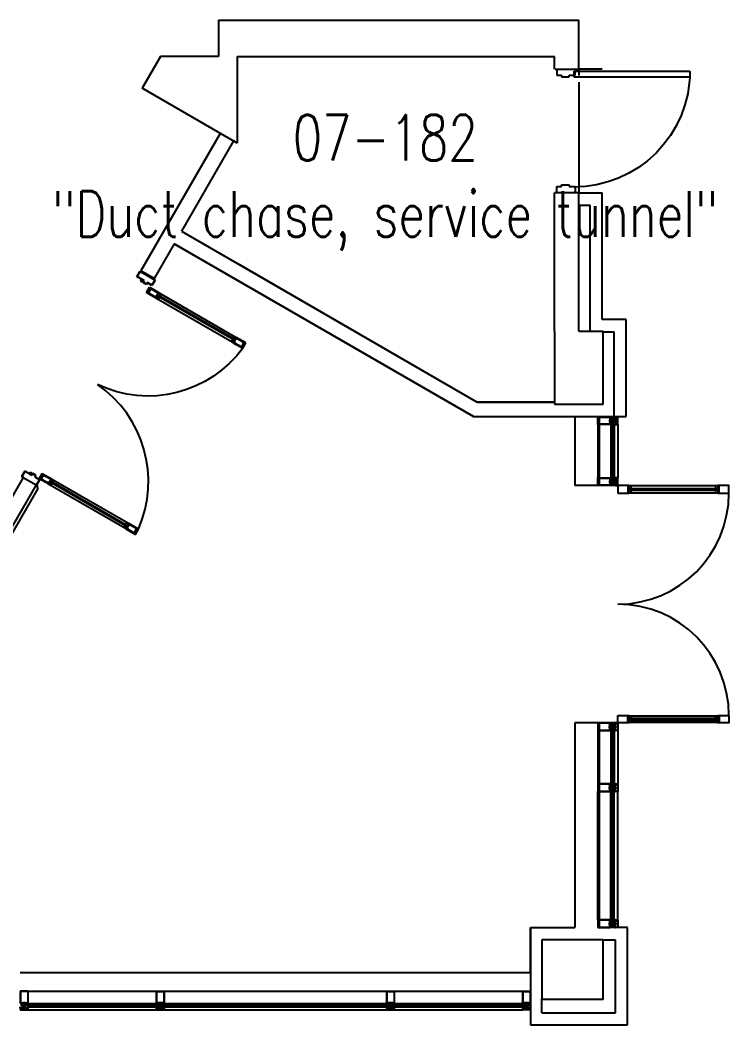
# Model space of a CAD drawing. Extents: x 11182 to 734459, y -1391328 to 152085.
# Drawn here: x 144068 to 149902, y -550655 to -542392 of the extents above; entities that cross this region are included whole.
import ezdxf
from ezdxf.enums import TextEntityAlignment as Align

# ---------------------------------------------------------------- set-up
doc = ezdxf.new("R2010")
doc.units = 0
doc.header["$LTSCALE"] = 500
doc.header["$MEASUREMENT"] = 0
doc.layers.get('0').update_dxf_attribs({"linetype": 'CONTINUOUS'})
for name, color, linetype in [('0_room_data', 7, 'CONTINUOUS'), ('1_Wall_Exist', 251, 'CONTINUOUS'), ('3_Text', 7, 'CONTINUOUS')]:
    doc.layers.add(name, color=color, linetype=linetype)
doc.styles.add('1_200', font='simplex.shx', dxfattribs={"width": 0.75, "height": 460})

# ---------------------------------------------------------------- blocks, each defined once
blk = doc.blocks.new('room_data')
at = {"layer": '3_Text', "style": '1_200', "width": 0.75}
for tag, p in [('ROOMNUM', (0, 0)), ('ROOMUSE', (0, -575))]:
    blk.add_attdef(tag, text='', height=345, dxfattribs=at).set_placement(p, align=Align.MIDDLE_CENTER)
blk = doc.blocks.new('2-door')
for p, q in [((804.9, 973.5), (108.9, 973.5)), ((108.9, 953.2), (804.9, 953.2)), ((108.9, 945.6), (804.9, 945.6)), ((108.9, 944.4), (804.9, 944.4)), ((108.9, 936.8), (804.9, 936.8)), ((108.9, 916.5), (804.9, 916.5)), ((108.9, -916.5), (804.9, -916.5)), ((108.9, -936.8), (804.9, -936.8)), ((108.9, -944.4), (804.9, -944.4)), ((108.9, -945.6), (804.9, -945.6)), ((108.9, -953.2), (804.9, -953.2)), ((804.9, -973.5), (108.9, -973.5))]:
    blk.add_line(p, q)
for points in [[(0, 914), (91.3, 914), (91.3, 975.9), (0, 975.9)], [(81.2, 916.5), (108.9, 916.5), (108.9, 973.5), (81.2, 973.5)], [(96.2, 936.8), (108.9, 936.8), (108.9, 953.2), (96.2, 953.2)], [(804.9, 916.5), (832.8, 916.5), (832.8, 973.5), (804.9, 973.5)], [(817.6, 936.8), (804.9, 936.8), (804.9, 953.2), (817.6, 953.2)], [(822.7, 914), (914, 914), (914, 976), (822.7, 976)], [(0, -914), (91.3, -914), (91.3, -975.9), (0, -975.9)], [(81.2, -916.5), (108.9, -916.5), (108.9, -973.5), (81.2, -973.5)], [(96.2, -936.8), (108.9, -936.8), (108.9, -953.2), (96.2, -953.2)], [(804.9, -916.5), (832.8, -916.5), (832.8, -973.5), (804.9, -973.5)], [(817.6, -936.8), (804.9, -936.8), (804.9, -953.2), (817.6, -953.2)], [(822.7, -914), (914, -914), (914, -976), (822.7, -976)]]:
    blk.add_lwpolyline(points, close=True)
for centre, start, end in [((0, 914), 270, 0), ((0, -914), 0, 90)]:
    blk.add_arc(centre, 914, start, end)
blk = doc.blocks.new('4-CURTAIN-WALL')
for p, q in [((1.25, 0), (-1.25, 0)), ((-1.25, 0), (-1.25, -4)), ((1.13, -0.12), (-1.12, -0.12)), ((-1.12, -0.12), (-1.12, -3.75)), ((1.13, -3.75), (1.13, -0.12)), ((1.25, -4), (1.25, 0)), ((-1.25, -4), (-1.13, -4)), ((-1.13, -5.5), (-1.25, -5.5)), ((-1.25, -5.5), (-1.25, -5.74)), ((-1.11, -5.74), (-1.25, -5.74)), ((-1.25, -6.5), (-1.25, -5.75)), ((-1.1, -5.75), (-1.25, -5.75)), ((1.25, -6.5), (-1.25, -6.5)), ((-1.16, -3.91), (-1.16, -3.85)), ((-1.16, -3.85), (-0.98, -3.85)), ((-1.13, -3.98), (-1.16, -3.91)), ((-1.16, -5.59), (-1.13, -5.52)), ((-1.16, -5.65), (-1.16, -5.59)), ((-0.98, -5.65), (-1.16, -5.65)), ((-1.13, -4), (-1.13, -3.98)), ((-1.13, -5.52), (-1.13, -5.5)), ((-1.12, -3.75), (-0.9, -3.75)), ((-1.12, -5.83), (-1.1, -5.83)), ((-1.12, -5.83), (-1.12, -6.37)), ((1.13, -6.37), (-1.12, -6.37)), ((-0.97, -6.05), (-1.09, -5.83)), ((-0.98, -3.91), (-1.01, -3.98)), ((-1.01, -3.98), (-1.01, -4)), ((-1.01, -4), (-0.25, -4)), ((1.01, -5.5), (-1.01, -5.5)), ((-1.01, -5.5), (-1.01, -5.52)), ((-1.01, -5.52), (-0.98, -5.59)), ((-0.98, -3.85), (-0.98, -3.91)), ((-0.98, -5.59), (-0.98, -5.65)), ((-0.88, -5.74), (-0.98, -5.74)), ((-0.98, -5.74), (-0.98, -5.87)), ((-0.98, -5.87), (-0.9, -6.01)), ((-0.9, -6.01), (-0.97, -6.05)), ((-0.9, -3.75), (-0.9, -3.88)), ((-0.9, -3.88), (-0.31, -3.88)), ((-0.88, -5.74), (-0.88, -5.6)), ((-0.88, -5.6), (-0.32, -5.6)), ((-0.75, -5.24), (-0.75, -4.26)), ((-0.32, -5.6), (-0.3, -5.62)), ((-0.31, -3.88), (-0.31, -3.75)), ((-0.31, -3.75), (-0.23, -3.75)), ((-0.25, -4.08), (-0.31, -4.08)), ((-0.31, -4.08), (-0.31, -5.25)), ((-0.31, -5.25), (-0.1, -5.25)), ((-0.3, -5.62), (0.3, -5.62)), ((-0.25, -4), (-0.25, -4.08)), ((-0.25, -5.62), (0.25, -5.62)), ((-0.25, -5.66), (-0.25, -5.62)), ((0.25, -5.66), (-0.25, -5.66)), ((-0.23, -3.75), (-0.23, -3.81)), ((-0.23, -3.81), (0.23, -3.81)), ((-0.2, -5.66), (-0.2, -5.84)), ((-0.2, -5.84), (0.2, -5.84)), ((-0.1, -4.82), (-0.03, -4.57)), ((-0.1, -5.25), (-0.1, -4.82)), ((-0.1, -5.84), (-0.1, -5.66)), ((-0.03, -4.57), (0.03, -4.57)), ((0.03, -4.57), (0.1, -4.82)), ((0.1, -4.82), (0.1, -5.25)), ((0.1, -5.25), (0.31, -5.25)), ((0.1, -5.84), (0.1, -5.66)), ((0.2, -5.84), (0.2, -5.66)), ((0.23, -3.81), (0.23, -3.75)), ((0.23, -3.75), (0.31, -3.75)), ((0.25, -4.08), (0.25, -4)), ((0.25, -4), (1.01, -4)), ((0.31, -4.08), (0.25, -4.08)), ((0.25, -5.62), (0.25, -5.66)), ((0.3, -5.62), (0.32, -5.6)), ((0.31, -3.75), (0.31, -3.88)), ((0.31, -3.88), (0.9, -3.88)), ((0.31, -5.25), (0.31, -4.08)), ((0.32, -5.6), (0.88, -5.6)), ((0.75, -5.24), (0.75, -4.26)), ((0.88, -5.6), (0.88, -5.74)), ((0.88, -5.74), (0.98, -5.74)), ((0.9, -3.88), (0.9, -3.75)), ((0.9, -3.75), (1.13, -3.75)), ((0.98, -5.87), (0.9, -6.01)), ((0.9, -6.01), (0.97, -6.05)), ((0.97, -6.05), (1.09, -5.83)), ((0.98, -3.91), (0.98, -3.85)), ((0.98, -3.85), (1.16, -3.85)), ((1.01, -3.98), (0.98, -3.91)), ((0.98, -5.59), (1.01, -5.52)), ((0.98, -5.65), (0.98, -5.59)), ((1.16, -5.65), (0.98, -5.65)), ((0.98, -5.74), (0.98, -5.87)), ((1.01, -4), (1.01, -3.98)), ((1.01, -5.52), (1.01, -5.5)), ((1.1, -5.75), (1.25, -5.75)), ((1.13, -5.83), (1.1, -5.83)), ((1.11, -5.74), (1.25, -5.74)), ((1.16, -3.91), (1.13, -3.98)), ((1.13, -3.98), (1.13, -4)), ((1.13, -4), (1.25, -4)), ((1.25, -5.5), (1.13, -5.5)), ((1.13, -5.5), (1.13, -5.52)), ((1.13, -5.52), (1.16, -5.59)), ((1.13, -5.83), (1.13, -6.37)), ((1.16, -3.85), (1.16, -3.91)), ((1.16, -5.59), (1.16, -5.65)), ((1.25, -5.74), (1.25, -5.5)), ((1.25, -5.75), (1.25, -6.5))]:
    blk.add_line(p, q)
for points in [[(-0.31, -5.5), (-0.31, -5.25), (0.31, -5.25), (0.31, -5.5)], [(-0.13, -4.07), (-0.13, -4), (0.13, -4), (0.13, -4.07), (0.19, -4.18), (0.19, -4.45), (0, -4.42), (-0.19, -4.45), (-0.19, -4.18)]]:
    blk.add_lwpolyline(points, close=True)
for centre, radius, start, end in [((-1.11, -5.79), 0.05, 288.6629, 90), ((-1.1, -5.79), 0.04, 270, 90), ((1.11, -5.79), 0.05, 90, 251.3371), ((1.1, -5.79), 0.04, 90, 270)]:
    blk.add_arc(centre, radius, start, end)

msp = doc.modelspace()

# ---------------------------------------------------------------- linework, layer by layer
at = {"layer": '1_Wall_Exist'}
for p, q in [((145701.9, -542392.1), (148668, -542392.1)), ((145702, -542392.1), (145702, -542692.1)), ((148668, -542795.9), (148668, -542392.1)), ((145222.9, -542692.1), (145072.8, -542951.9)), ((145702, -542692.1), (145222.9, -542692.1)), ((145854.4, -542693), (148466.5, -542692.1)), ((145854.4, -542692.1), (145854.4, -543403.1)), ((148468, -542692.1), (145854.4, -542693)), ((145854.4, -542693), (145854.4, -543403.1)), ((148468, -542795.9), (148468, -542692.1)), ((148472.7, -542795.9), (148668, -542795.9)), ((148485.7, -542795.1), (148485.7, -542845.9)), ((148638.1, -542795.1), (148634.9, -542795.1)), ((148638.1, -542845.9), (148638.1, -542795.1)), ((148668, -542795.9), (148668, -542849.1)), ((148668.4, -542793.2), (148860.1, -542793.2)), ((148485.7, -542845.9), (148523.8, -542845.9)), ((148523.8, -542845.9), (148523.8, -542858.6)), ((148523.8, -542858.6), (148587.3, -542858.6)), ((148587.3, -542845.9), (148638.1, -542845.9)), ((148587.3, -542858.6), (148587.3, -542845.9)), ((148628.3, -542811.3), (149581.6, -542811.3)), ((148628.3, -542862.1), (148628.3, -542811.3)), ((149581.7, -542862.1), (148628.3, -542862.1)), ((149581.7, -542864.3), (149563, -542997.6)), ((149581.6, -542811.3), (149581.7, -542864.3)), ((145854.4, -543403.1), (145072.8, -542951.9)), ((148668, -542902.3), (148668, -543812.7)), ((149563, -542997.6), (149540.2, -543088.2)), ((149540.2, -543088.2), (149508.7, -543176.3)), ((149508.7, -543176.3), (149468.8, -543261.2)), ((149468.8, -543261.2), (149420.7, -543340.9)), ((145716.5, -543323.4), (145063.5, -544454.6)), ((149420.7, -543340.9), (149365.1, -543415.8)), ((145823.9, -543385.5), (145395.9, -544127)), ((145823.9, -543385.5), (145395.9, -544127)), ((145854.4, -543403.1), (145823.9, -543385.5)), ((149365.1, -543415.8), (149302.3, -543485.3)), ((149302.3, -543485.3), (149232.7, -543548.2)), ((149157.8, -543603.7), (149077.6, -543651.8)), ((149232.7, -543548.2), (149157.8, -543603.7)), ((148992.7, -543691.9), (148904.6, -543723.3)), ((149077.6, -543651.8), (148992.7, -543691.9)), ((148485.7, -543759.5), (148523.8, -543759.5)), ((148485.7, -543810.3), (148485.7, -543759.5)), ((148523.8, -543746.8), (148587.3, -543746.8)), ((148523.8, -543759.5), (148523.8, -543746.8)), ((148587.3, -543746.8), (148587.3, -543759.5)), ((148587.3, -543759.5), (148638.1, -543759.5)), ((148721.3, -543759.6), (148628.2, -543764.7)), ((148638.1, -543759.5), (148638.1, -543810.3)), ((148813.9, -543746), (148721.3, -543759.6)), ((148904.6, -543723.3), (148813.9, -543746)), ((148468, -544950.8), (148468, -543812.7)), ((148668, -543812.7), (148468, -543812.7)), ((148638.1, -543810.3), (148634.9, -543810.3)), ((148668, -544950.8), (148668, -543812.7)), ((148670.1, -543812.7), (148860.1, -543812.7)), ((148860.1, -544855.1), (148860.1, -543812.7)), ((148672.8, -543912.7), (148760.1, -543912.7)), ((148760.1, -544955.1), (148760.1, -543912.7)), ((145395.9, -544127), (147831.3, -545533)), ((145336, -544230.8), (145171, -544516.7)), ((145336, -544230.8), (147799.1, -545652.9)), ((147799.1, -545652.9), (145336, -544230.8)), ((145854.4, -544391.7), (147831.3, -545533)), ((145029.5, -544502.3), (145054.9, -544458.3)), ((145089, -544536.7), (145029.5, -544502.3)), ((145031.7, -544501.8), (145055.5, -544460.6)), ((145091.3, -544536.2), (145031.7, -544501.8)), ((145068.5, -544466.2), (145054.9, -544458.3)), ((145067.7, -544467.5), (145055.5, -544460.6)), ((145067.7, -544524.4), (145059.8, -544538.2)), ((145068.8, -544526.6), (145062.3, -544537.9)), ((145170.9, -544516.6), (145063.5, -544454.6)), ((145067.3, -544465.5), (145175.2, -544527.8)), ((145067.7, -544465.7), (145175.2, -544527.8)), ((145067.7, -544465.9), (145068.5, -544466.2)), ((145080.8, -544531.8), (145067.7, -544524.4)), ((145078.5, -544532.2), (145068.8, -544526.6)), ((145177.1, -544530.8), (145153.3, -544572.1)), ((145179.2, -544530.2), (145153.8, -544574.1)), ((145169.7, -544524.7), (145168.9, -544526)), ((145177.1, -544530.8), (145168.9, -544526)), ((145169.6, -544524.7), (145175.2, -544527.8)), ((145179.2, -544530.2), (145169.7, -544524.7)), ((145059.8, -544538.2), (145072.8, -544545.7)), ((145062.3, -544537.9), (145071.8, -544543.5)), ((145071.8, -544543.5), (145078.5, -544532.2)), ((145072.8, -544545.7), (145080.8, -544531.8)), ((145081.1, -544550.5), (145089, -544536.7)), ((145108.6, -544566.4), (145081.1, -544550.5)), ((145083.3, -544549.9), (145091.3, -544536.2)), ((145108, -544564.2), (145083.3, -544549.9)), ((145115.9, -544550.4), (145108, -544564.2)), ((145116.6, -544552.5), (145108.6, -544566.4)), ((145109.3, -544633.5), (145134.7, -544589.6)), ((145111.6, -544634.8), (145138.8, -544597.9)), ((145153.3, -544572.1), (145115.9, -544550.4)), ((145153.8, -544574.1), (145116.6, -544552.5)), ((145134.7, -544589.6), (145213.6, -544635.2)), ((145135.1, -544619.2), (145144, -544603.8)), ((145141.8, -544602.5), (145143.2, -544600.4)), ((145144, -544603.8), (145141.8, -544602.5)), ((145143.2, -544600.4), (145197.9, -544632)), ((145188.4, -544679.1), (145109.3, -544633.5)), ((145122.8, -544635.5), (145125.4, -544631.1)), ((145177.7, -544667.1), (145122.8, -544635.5)), ((145125.4, -544631.1), (145127.6, -544632.4)), ((145127.6, -544632.4), (145132.6, -544623.5)), ((145130.4, -544622.4), (145132.9, -544617.9)), ((145132.6, -544623.5), (145130.4, -544622.4)), ((145132.9, -544617.9), (145135.1, -544619.2)), ((145178.9, -544664.9), (145177.7, -544667.1)), ((145183.4, -544667.5), (145180.9, -544672)), ((145180.9, -544672), (145832.1, -545048)), ((145187.8, -544670), (145183.4, -544667.5)), ((145184.3, -544670.9), (145185.5, -544668.7)), ((145188.6, -544673.5), (145184.3, -544670.9)), ((145189.1, -544667.9), (145184.7, -544665.4)), ((145187.8, -544670), (145186.5, -544672.2)), ((145186.5, -544672.2), (145206.3, -544683.6)), ((145192.1, -544672.5), (145187.8, -544670)), ((145190.8, -544674.7), (145188.4, -544679.1)), ((145190.8, -544674.7), (145188.6, -544673.5)), ((145204.3, -544641.4), (145189.1, -544667.9)), ((145189.5, -544677), (145190.8, -544674.7)), ((145209.8, -544641.8), (145192.1, -544672.5)), ((145199.9, -544639.1), (145204.3, -544641.4)), ((145203.7, -544632.4), (145202.3, -544634.7)), ((145202.3, -544634.7), (145206.8, -544637.1)), ((145212.3, -544637.5), (145203.7, -544632.4)), ((145207.9, -544655.2), (145204.1, -544661.9)), ((145204.1, -544661.9), (145829.2, -545022.8)), ((145205.7, -544633.6), (145204.5, -544635.8)), ((145204.5, -544635.8), (145213.4, -544640.9)), ((145206, -544668.9), (145204.8, -544671.1)), ((145212.6, -544672.7), (145204.9, -544685.8)), ((145843.9, -545002.1), (145205.7, -544633.6)), ((145206, -544668.9), (145207.3, -544666.6)), ((145208.1, -544670.1), (145206, -544668.9)), ((145206.3, -544683.6), (145210.1, -544677)), ((145206.8, -544637.1), (145209.8, -544641.8)), ((145210.1, -544677), (145207.8, -544675.7)), ((145225.5, -544665.5), (145207.9, -544655.2)), ((145209, -544673.5), (145210.4, -544671.4)), ((145210.4, -544671.4), (145212.6, -544672.7)), ((145213.6, -544635.2), (145212.3, -544637.5)), ((145213.6, -544655.7), (145212.3, -544657.9)), ((145213.4, -544640.9), (145214.7, -544638.8)), ((145215, -544653.5), (145213.6, -544655.7)), ((145213.6, -544655.7), (145215.7, -544657.1)), ((145217, -544654.7), (145215, -544653.5)), ((145215.7, -544657.1), (145217, -544654.7)), ((145219.3, -544656), (145217.9, -544658.2)), ((145217.9, -544658.2), (145220.2, -544659.5)), ((145220.2, -544659.5), (145227.7, -544646.3)), ((145222.7, -544655.1), (145220.5, -544653.8)), ((145227.7, -544646.3), (145222.7, -544655.1)), ((145225.5, -544665.5), (145815.4, -545006.1)), ((149057.4, -544855.1), (148860.1, -544855.1)), ((149057.4, -545652.9), (149057.4, -544855.1)), ((145815.7, -545020.9), (145808, -545034)), ((145809.4, -545031.8), (145813.2, -545025.2)), ((145813.2, -545025.2), (145815.4, -545026.5)), ((145815.4, -545006.1), (145833, -545016.1)), ((145817.8, -545022.1), (145815.7, -545020.9)), ((145816.6, -545024.3), (145817.8, -545022.1)), ((145822.2, -545024.7), (145820.1, -545023.4)), ((145822.2, -545024.7), (145820.9, -545026.8)), ((145822.2, -545024.7), (145823.5, -545022.4)), ((145823.3, -545007.7), (145830.8, -544994.5)), ((145825.5, -545009), (145823.3, -545007.7)), ((145826.7, -545006.7), (145825.5, -545009)), ((145830.8, -544994.5), (145825.8, -545003.3)), ((145825.8, -545003.3), (145828.1, -545004.6)), ((145843.8, -545007.8), (145826.1, -545038.5)), ((145827.8, -545010.3), (145829, -545008)), ((145829.8, -545011.5), (145827.8, -545010.3)), ((145829.8, -545011.5), (145828.6, -545013.7)), ((145829, -545008), (145831.1, -545009.4)), ((145833, -545016.1), (145829.2, -545022.8)), ((145831.1, -545009.4), (145829.8, -545011.5)), ((145830.8, -544994.5), (145846.3, -545003.4)), ((145846.8, -545012.4), (145831.5, -545038.8)), ((145842.8, -545004.3), (145843.9, -545002.1)), ((145853.9, -545010.7), (145842.8, -545004.3)), ((145849.4, -545008.1), (145843.8, -545007.8)), ((145847.6, -545001.2), (145846.3, -545003.4)), ((145846.3, -545003.4), (145854.9, -545008.5)), ((145846.3, -545003.4), (145848.4, -545004.7)), ((145851.1, -545015.1), (145846.8, -545012.4)), ((145926.6, -545046.8), (145847.6, -545001.2)), ((145848.4, -545004.7), (145852.8, -545007.2)), ((145852.8, -545007.2), (145851.6, -545009.4)), ((145854.9, -545008.5), (145853.9, -545010.7)), ((145912.9, -545044.8), (145858.2, -545013.2)), ((148467.4, -544951.8), (148467.4, -545551.8)), ((148867.4, -544951.8), (148668.2, -544951.8)), ((148866.8, -544955.1), (148957.4, -544955.1)), ((148867.4, -545551.8), (148867.4, -544951.8)), ((148957.4, -545652.9), (148957.4, -544955.1)), ((145829.1, -545043.2), (145809.4, -545031.8)), ((145824.8, -545040.7), (145822.1, -545045.1)), ((145822.1, -545045.1), (145901.2, -545090.7)), ((145823.5, -545043), (145824.8, -545040.7)), ((145824.8, -545040.7), (145826.9, -545042)), ((145826.1, -545038.5), (145830.4, -545041)), ((145826.9, -545042), (145831.4, -545044.5)), ((145830.4, -545041), (145829.1, -545043.2)), ((145830.4, -545041), (145834.9, -545043.6)), ((145831.4, -545044.5), (145832.6, -545042.3)), ((145831.5, -545038.8), (145835.9, -545041.5)), ((145834.9, -545043.6), (145832.1, -545048)), ((145839.2, -545046.1), (145837.9, -545048.3)), ((145837.9, -545048.3), (145892.7, -545080)), ((145892.7, -545080), (145895.3, -545075.6)), ((145893, -545074.3), (145898.2, -545065.5)), ((145895.3, -545075.6), (145893, -545074.3)), ((145898.2, -545065.5), (145900.4, -545066.8)), ((145899, -545089.4), (145917.3, -545047.4)), ((145900.4, -545066.8), (145902.8, -545062.4)), ((145900.7, -545061.2), (145909.6, -545045.8)), ((145902.8, -545062.4), (145900.7, -545061.2)), ((145901.2, -545090.7), (145926.6, -545046.8)), ((145909.6, -545045.8), (145911.7, -545047)), ((145911.7, -545047), (145912.9, -545044.8)), ((147831.3, -545533), (148467.4, -545532.9)), ((148464.9, -545533), (147831.3, -545533)), ((148467.4, -545551.8), (148867.4, -545551.8)), ((147799.1, -545652.9), (149057.4, -545652.9)), ((148635.4, -545654.9), (148635.4, -546220)), ((148835.4, -545654.9), (148835.4, -546220)), ((148823.4, -545718.4), (148823.4, -546156.5)), ((148931.6, -545705.7), (148931.6, -546169.2)), ((148937.6, -545705.7), (148937.6, -546169.2)), ((148950.6, -545705.7), (148950.6, -546169.2)), ((148956.6, -545705.7), (148956.6, -546169.2)), ((148988.4, -545718.4), (148988.4, -546156.5)), ((144106.4, -546101.3), (144081, -546145.3)), ((144165.9, -546135.7), (144106.4, -546101.3)), ((144093.8, -546152.7), (143857.8, -546561.5)), ((144094.6, -546153.1), (144081, -546145.3)), ((144107, -546103.5), (144083.2, -546144.7)), ((144095.3, -546151.8), (144083.2, -546144.7)), ((144093.4, -546152.4), (144201.3, -546214.7)), ((144093.8, -546152.7), (144201.3, -546214.8)), ((144093.9, -546152.6), (144094.6, -546153.1)), ((144166.6, -546137.9), (144107, -546103.5)), ((144144.6, -546123.4), (144152.6, -546109.6)), ((144157.6, -546131), (144144.6, -546123.4)), ((144147.1, -546123.2), (144153.6, -546111.9)), ((144156.7, -546128.8), (144147.1, -546123.2)), ((144152.6, -546109.6), (144165.6, -546117.1)), ((144153.6, -546111.9), (144163.2, -546117.4)), ((144163.2, -546117.4), (144156.7, -546128.8)), ((144165.6, -546117.1), (144157.6, -546131)), ((144173.9, -546121.9), (144165.9, -546135.7)), ((144174.5, -546124.1), (144166.6, -546137.9)), ((144201.4, -546137.8), (144173.9, -546121.9)), ((144199.2, -546138.4), (144174.5, -546124.1)), ((144191.2, -546152.1), (144199.2, -546138.4)), ((144228.7, -546173.6), (144191.2, -546152.1)), ((144193.4, -546151.6), (144201.4, -546137.8)), ((144230.8, -546173.1), (144193.4, -546151.6)), ((144204.8, -546214.9), (144228.7, -546173.6)), ((144205.4, -546217.1), (144230.8, -546173.1)), ((144225.7, -546163.9), (144251.1, -546120)), ((144304.8, -546209.5), (144225.7, -546163.9)), ((144228, -546165.2), (144255.2, -546128.3)), ((144239.2, -546165.9), (144241.8, -546161.5)), ((144294.1, -546197.5), (144239.2, -546165.9)), ((144241.8, -546161.5), (144244, -546162.8)), ((144244, -546162.8), (144249, -546153.9)), ((144246.8, -546152.8), (144249.3, -546148.3)), ((144249, -546153.9), (144246.8, -546152.8)), ((144249.3, -546148.3), (144251.5, -546149.6)), ((144251.1, -546120), (144330, -546165.6)), ((144251.5, -546149.6), (144260.4, -546134.2)), ((144258.2, -546132.9), (144259.6, -546130.8)), ((144260.4, -546134.2), (144258.2, -546132.9)), ((144259.6, -546130.8), (144314.3, -546162.4)), ((144320.7, -546171.8), (144305.5, -546198.3)), ((144326.2, -546172.2), (144308.5, -546202.9)), ((144316.3, -546169.5), (144320.7, -546171.8)), ((144320.1, -546162.8), (144318.7, -546165.1)), ((144318.7, -546165.1), (144323.2, -546167.5)), ((144328.7, -546167.9), (144320.1, -546162.8)), ((144322.1, -546164), (144320.9, -546166.2)), ((144320.9, -546166.2), (144329.8, -546171.3)), ((144960.3, -546532.5), (144322.1, -546164)), ((144323.2, -546167.5), (144326.2, -546172.2)), ((144330, -546165.6), (144328.7, -546167.9)), ((144329.8, -546171.3), (144331.1, -546169.2)), ((144331.4, -546183.9), (144330, -546186.1)), ((144333.4, -546185.1), (144331.4, -546183.9)), ((144336.6, -546189.9), (144344.1, -546176.7)), ((144339.1, -546185.5), (144336.9, -546184.2)), ((144344.1, -546176.7), (144339.1, -546185.5)), ((144214.5, -546243), (143615.9, -547280.1)), ((144201.3, -546214.8), (143965.3, -546623.5)), ((144195.8, -546211.5), (144201.3, -546214.7)), ((144205.4, -546217.1), (144195.8, -546211.5)), ((144204.8, -546214.9), (144196.6, -546210.2)), ((144214.5, -546243), (144207.9, -546209.5)), ((144295.3, -546195.3), (144294.1, -546197.5)), ((144299.8, -546197.9), (144297.3, -546202.4)), ((144297.3, -546202.4), (144948.5, -546578.4)), ((144304.2, -546200.4), (144299.8, -546197.9)), ((144300.7, -546201.3), (144301.9, -546199.1)), ((144305, -546203.9), (144300.7, -546201.3)), ((144305.5, -546198.3), (144301.1, -546195.8)), ((144304.2, -546200.4), (144302.9, -546202.6)), ((144302.9, -546202.6), (144322.7, -546214)), ((144308.5, -546202.9), (144304.2, -546200.4)), ((144307.2, -546205.1), (144304.8, -546209.5)), ((144307.2, -546205.1), (144305, -546203.9)), ((144305.9, -546207.4), (144307.2, -546205.1)), ((144324.3, -546185.6), (144320.5, -546192.3)), ((144320.5, -546192.3), (144945.6, -546553.2)), ((144322.4, -546199.3), (144321.2, -546201.5)), ((144329, -546203.1), (144321.3, -546216.2)), ((144322.4, -546199.3), (144323.7, -546197)), ((144324.5, -546200.5), (144322.4, -546199.3)), ((144322.7, -546214), (144326.5, -546207.4)), ((144326.5, -546207.4), (144324.2, -546206.1)), ((144341.9, -546195.9), (144324.3, -546185.6)), ((144325.4, -546203.9), (144326.8, -546201.8)), ((144326.8, -546201.8), (144329, -546203.1)), ((144330, -546186.1), (144328.7, -546188.3)), ((144330, -546186.1), (144332.1, -546187.5)), ((144332.1, -546187.5), (144333.4, -546185.1)), ((144335.7, -546186.4), (144334.3, -546188.6)), ((144334.3, -546188.6), (144336.6, -546189.9)), ((144341.9, -546195.9), (144931.8, -546536.5)), ((148988.4, -546220), (148635.4, -546220)), ((144932.1, -546551.3), (144924.4, -546564.4)), ((144925.8, -546562.2), (144929.6, -546555.6)), ((144945.5, -546573.6), (144925.8, -546562.2)), ((144929.6, -546555.6), (144931.8, -546556.9)), ((144931.8, -546536.5), (144949.4, -546546.5)), ((144934.2, -546552.5), (144932.1, -546551.3)), ((144933, -546554.7), (144934.2, -546552.5)), ((144936.5, -546553.8), (144938.6, -546555.1)), ((144938.6, -546555.1), (144937.3, -546557.2)), ((144941.2, -546571.1), (144938.5, -546575.5)), ((144938.5, -546575.5), (145017.6, -546621.1)), ((144938.6, -546555.1), (144939.9, -546552.8)), ((144939.7, -546538.1), (144947.2, -546524.9)), ((144941.9, -546539.4), (144939.7, -546538.1)), ((144939.9, -546573.4), (144941.2, -546571.1)), ((144941.2, -546571.1), (144943.3, -546572.4)), ((144943.1, -546537.1), (144941.9, -546539.4)), ((144947.2, -546524.9), (144942.2, -546533.7)), ((144942.2, -546533.7), (144944.5, -546535)), ((144960.2, -546538.2), (144942.5, -546568.9)), ((144942.5, -546568.9), (144946.8, -546571.4)), ((144943.3, -546572.4), (144947.8, -546574.9)), ((144944.2, -546540.7), (144945.4, -546538.4)), ((144946.2, -546541.9), (144944.2, -546540.7)), ((144947.5, -546539.8), (144945, -546544.1)), ((144945.4, -546538.4), (144947.5, -546539.8)), ((144946.8, -546571.4), (144945.5, -546573.6)), ((144949.4, -546546.5), (144945.6, -546553.2)), ((144946.8, -546571.4), (144951.3, -546574)), ((144947.2, -546524.9), (144962.7, -546533.8)), ((144947.8, -546574.9), (144949, -546572.7)), ((144963.2, -546542.8), (144947.9, -546569.2)), ((144947.9, -546569.2), (144952.3, -546571.9)), ((144951.3, -546574), (144948.5, -546578.4)), ((144955.6, -546576.5), (144954.3, -546578.7)), ((144954.3, -546578.7), (145009.1, -546610.4)), ((144959.2, -546534.7), (144960.3, -546532.5)), ((144970.3, -546541.1), (144959.2, -546534.7)), ((144965.8, -546538.5), (144960.2, -546538.2)), ((144964, -546531.6), (144962.7, -546533.8)), ((144962.7, -546533.8), (144971.3, -546538.9)), ((144962.7, -546533.8), (144964.8, -546535.1)), ((144967.5, -546545.5), (144963.2, -546542.8)), ((145043, -546577.2), (144964, -546531.6)), ((144964.8, -546535.1), (144969.2, -546537.6)), ((144969.2, -546537.6), (144968, -546539.8)), ((144971.3, -546538.9), (144970.3, -546541.1)), ((145029.3, -546575.2), (144974.6, -546543.6)), ((145009.4, -546604.7), (145014.6, -546595.9)), ((145014.6, -546595.9), (145016.8, -546597.2)), ((145015.4, -546619.8), (145033.7, -546577.8)), ((145016.8, -546597.2), (145019.2, -546592.8)), ((145017.1, -546591.6), (145026, -546576.2)), ((145019.2, -546592.8), (145017.1, -546591.6)), ((145017.6, -546621.1), (145043, -546577.2)), ((145026, -546576.2), (145028.1, -546577.4)), ((145028.1, -546577.4), (145029.3, -546575.2)), ((145009.1, -546610.4), (145011.7, -546606)), ((145011.7, -546606), (145009.4, -546604.7)), ((148988.4, -548171.9), (148635.4, -548171.9)), ((148635.4, -548171.9), (148635.4, -549855.1)), ((148823.4, -548235.4), (148823.4, -548673.5)), ((148835.4, -548171.9), (148835.4, -549855.1)), ((148931.6, -548222.7), (148931.6, -548686.2)), ((148937.6, -548222.7), (148937.6, -548686.2)), ((148950.6, -548222.7), (148950.6, -548686.2)), ((148956.6, -548222.7), (148956.6, -548686.2)), ((148988.4, -548235.4), (148988.4, -548673.5)), ((148823.4, -549791.6), (148823.4, -548737)), ((148931.6, -549804.3), (148931.6, -548724.3)), ((148937.6, -549804.3), (148937.6, -548724.3)), ((148950.6, -549804.3), (148950.6, -548724.3)), ((148956.6, -549804.3), (148956.6, -548724.3)), ((148988.4, -549791.6), (148988.4, -548737)), ((148268.2, -549855.1), (148268.2, -550655.1)), ((148268.2, -550223.9), (148268.2, -549855.1)), ((148268.2, -549855.1), (148635.4, -549855.1)), ((149068.2, -549855.1), (148823.4, -549855.1)), ((149068.2, -550655.1), (149068.2, -549855.1)), ((148363.6, -549955.1), (148363.6, -550444)), ((148867.4, -549955.1), (148363.6, -549955.1)), ((148867.4, -550447.2), (148867.4, -549955.1)), ((148873.4, -549955.1), (148968.2, -549955.1)), ((148968.2, -550555.1), (148968.2, -549955.1)), ((144068.2, -550223.9), (148268.2, -550223.9)), ((144068.2, -550223.9), (148268.2, -550223.9)), ((144132.6, -550379), (144069.1, -550379)), ((144069.1, -550379), (144069.1, -550474.2)), ((144070.7, -550380.6), (144070.7, -550470.1)), ((144131, -550380.6), (144070.7, -550380.6)), ((144131, -550380.6), (144131, -550468.5)), ((144132.6, -550379), (144132.6, -550473.8)), ((144133.7, -550378.9), (148208.4, -550378.9)), ((145189.7, -550379), (145189.7, -550473.8)), ((145189.7, -550379), (145253.2, -550379)), ((145191.3, -550380.6), (145191.3, -550468.5)), ((145191.3, -550380.6), (145251.6, -550380.6)), ((145251.6, -550380.6), (145251.6, -550470.1)), ((145253.2, -550379), (145253.2, -550474.2)), ((147084.5, -550379), (147084.5, -550473.8)), ((147084.5, -550379), (147148, -550379)), ((147086.1, -550380.6), (147086.1, -550468.5)), ((147086.1, -550380.6), (147146.4, -550380.6)), ((147146.4, -550380.6), (147146.4, -550470.1)), ((147148, -550379), (147148, -550474.2)), ((148203.8, -550379), (148203.8, -550473.8)), ((148203.8, -550379), (148267.3, -550379)), ((148205.4, -550380.6), (148205.4, -550468.5)), ((148205.4, -550380.6), (148265.7, -550380.6)), ((148265.7, -550380.6), (148265.7, -550470.1)), ((148267.3, -550379), (148267.3, -550474.2)), ((144070.7, -550474.2), (144069.1, -550474.2)), ((144070.7, -550474.2), (144070.7, -550472.4)), ((144072.8, -550472.2), (144072.8, -550480.5)), ((144072.8, -550474.2), (144088.2, -550474.2)), ((144072.8, -550480.5), (144079.5, -550480.5)), ((144074.4, -550472.2), (144074.4, -550472.6)), ((144074.4, -550472.6), (144127.3, -550472.6)), ((144079.5, -550480.5), (144079.5, -550474.2)), ((144088.2, -550512.3), (144088.2, -550474.2)), ((144091.3, -550500.4), (144091.3, -550474.2)), ((144110.6, -550474.2), (144091.3, -550474.2)), ((144110.6, -550500.4), (144110.6, -550474.2)), ((144113.6, -550474.2), (144128.9, -550474.2)), ((144113.6, -550512.3), (144113.6, -550474.2)), ((144122.2, -550480.5), (144122.2, -550474.2)), ((144128.9, -550480.5), (144122.2, -550480.5)), ((144127.3, -550470.6), (144127.3, -550472.6)), ((144127.8, -550480.1), (145200.8, -550480.1)), ((144128.9, -550470.6), (144128.9, -550480.5)), ((144131, -550470.8), (144131, -550473.8)), ((144132.6, -550473.8), (144131, -550473.8)), ((145189.7, -550473.8), (145191.3, -550473.8)), ((145191.3, -550470.8), (145191.3, -550473.8)), ((145193.4, -550470.6), (145193.4, -550480.5)), ((145208.7, -550474.2), (145193.4, -550474.2)), ((145193.4, -550480.5), (145200.1, -550480.5)), ((145195, -550470.6), (145195, -550472.6)), ((145247.9, -550472.6), (145195, -550472.6)), ((145200.1, -550480.5), (145200.1, -550474.2)), ((145208.7, -550512.3), (145208.7, -550474.2)), ((145211.7, -550500.4), (145211.7, -550474.2)), ((145211.7, -550474.2), (145231, -550474.2)), ((145231, -550500.4), (145231, -550474.2)), ((145249.5, -550474.2), (145234.1, -550474.2)), ((145234.1, -550512.3), (145234.1, -550474.2)), ((145242.8, -550474.2), (145249.5, -550474.2)), ((145242.8, -550480.5), (145242.8, -550474.2)), ((145249.5, -550480.5), (145242.8, -550480.5)), ((145243.1, -550480.1), (147095.2, -550480.1)), ((145247.9, -550472.2), (145247.9, -550472.6)), ((145249.5, -550472.2), (145249.5, -550480.5)), ((145251.6, -550474.2), (145251.6, -550472.4)), ((145251.6, -550474.2), (145253.2, -550474.2)), ((147084.5, -550473.8), (147086.1, -550473.8)), ((147086.1, -550470.8), (147086.1, -550473.8)), ((147088.2, -550470.6), (147088.2, -550480.5)), ((147103.5, -550474.2), (147088.2, -550474.2)), ((147088.2, -550480.5), (147094.9, -550480.5)), ((147089.8, -550470.6), (147089.8, -550472.6)), ((147142.7, -550472.6), (147089.8, -550472.6)), ((147094.9, -550480.5), (147094.9, -550474.2)), ((147103.5, -550512.3), (147103.5, -550474.2)), ((147106.5, -550500.4), (147106.5, -550474.2)), ((147106.5, -550474.2), (147125.8, -550474.2)), ((147125.8, -550500.4), (147125.8, -550474.2)), ((147144.3, -550474.2), (147128.9, -550474.2)), ((147128.9, -550512.3), (147128.9, -550474.2)), ((147137.6, -550474.2), (147144.3, -550474.2)), ((147137.6, -550480.5), (147137.6, -550474.2)), ((147137.6, -550480.1), (148212.3, -550480.1)), ((147144.3, -550480.5), (147137.6, -550480.5)), ((147142.7, -550472.2), (147142.7, -550472.6)), ((147144.3, -550472.2), (147144.3, -550480.5)), ((147146.4, -550474.2), (147146.4, -550472.4)), ((147146.4, -550474.2), (147148, -550474.2)), ((148203.8, -550473.8), (148205.4, -550473.8)), ((148205.4, -550470.8), (148205.4, -550473.8)), ((148207.5, -550470.6), (148207.5, -550480.5)), ((148222.8, -550474.2), (148207.5, -550474.2)), ((148207.5, -550480.5), (148214.2, -550480.5)), ((148209.1, -550470.6), (148209.1, -550472.6)), ((148262, -550472.6), (148209.1, -550472.6)), ((148214.2, -550480.5), (148214.2, -550474.2)), ((148222.8, -550512.3), (148222.8, -550474.2)), ((148225.8, -550500.4), (148225.8, -550474.2)), ((148225.8, -550474.2), (148245.1, -550474.2)), ((148245.1, -550500.4), (148245.1, -550474.2)), ((148263.6, -550474.2), (148248.2, -550474.2)), ((148248.2, -550512.3), (148248.2, -550474.2)), ((148256.9, -550474.2), (148263.6, -550474.2)), ((148256.9, -550480.5), (148256.9, -550474.2)), ((148263.6, -550480.5), (148256.9, -550480.5)), ((148262, -550472.2), (148262, -550472.6)), ((148263.6, -550472.2), (148263.6, -550474.2)), ((148263.6, -550474.2), (148263.6, -550480.5)), ((148265.7, -550474.2), (148265.7, -550472.4)), ((148265.7, -550474.2), (148267.3, -550474.2)), ((148363.6, -550555.1), (148363.6, -550444)), ((148363.6, -550444), (148867.4, -550444)), ((144070.7, -550514.8), (144069.1, -550513.8)), ((144069.1, -550513.8), (144069.1, -550531.4)), ((144069.1, -550531.4), (144132.6, -550531.4)), ((144070.7, -550529.8), (144070.7, -550514.8)), ((144070.7, -550529.8), (144131, -550529.8)), ((144073, -550515.8), (144071, -550514.9)), ((144074, -550523.5), (144071, -550514.9)), ((144072.8, -550512.3), (144128.9, -550512.3)), ((144072.8, -550512.3), (144072.8, -550513.9)), ((144073.1, -550513.9), (144072.8, -550513.9)), ((144073, -550515.8), (144074.3, -550521.1)), ((144073.1, -550513.9), (144074.6, -550521.1)), ((144075.3, -550523.5), (144074, -550523.5)), ((144074.6, -550521.1), (144074.3, -550521.1)), ((144074.8, -550513.9), (144126.9, -550513.9)), ((144074.9, -550513.9), (144075.8, -550520.6)), ((144075.8, -550520.6), (144075.3, -550523.5)), ((144077.9, -550512.3), (144077.9, -550505.9)), ((144079.5, -550499.6), (144079.5, -550486.8)), ((144091.3, -550507), (144088.2, -550507)), ((144091.3, -550500.4), (144094.9, -550500.4)), ((144094.9, -550494.4), (144094.9, -550500.4)), ((144097.9, -550507), (144094.9, -550507)), ((144097.9, -550493.6), (144097.9, -550507)), ((144104.1, -550493.6), (144104.1, -550507)), ((144107.6, -550507), (144104.1, -550507)), ((144107.6, -550494.2), (144107.6, -550500.4)), ((144110.6, -550500.4), (144107.6, -550500.4)), ((144110.6, -550507), (144113.6, -550507)), ((144122.2, -550499.6), (144122.2, -550486.8)), ((144123.8, -550512.3), (144123.8, -550505.9)), ((144126.6, -550515.6), (144125.9, -550520.6)), ((144125.9, -550520.6), (144126.4, -550523.5)), ((144126.4, -550523.5), (144127.7, -550523.5)), ((144126.9, -550513.9), (144126.6, -550515.6)), ((144128.6, -550513.9), (144127.1, -550521.1)), ((144127.1, -550521.1), (144127.4, -550521.1)), ((144128.7, -550515.8), (144127.4, -550521.1)), ((144127.7, -550486.6), (145200.2, -550486.6)), ((144127.7, -550499.1), (145199, -550499.1)), ((144127.7, -550505.5), (145199, -550505.5)), ((144127.7, -550523.5), (144130.7, -550514.9)), ((144128.6, -550513.9), (144128.9, -550513.9)), ((144128.7, -550515.8), (144130.7, -550514.9)), ((144128.9, -550512.3), (144128.9, -550513.9)), ((144131, -550514.8), (144132.6, -550513.8)), ((144131, -550514.8), (144131, -550529.8)), ((144132.6, -550513.8), (144132.6, -550531.4)), ((144133.5, -550531.4), (148208.4, -550531.3)), ((145189.7, -550513.8), (145189.7, -550531.4)), ((145191.3, -550514.8), (145189.7, -550513.8)), ((145253.2, -550531.4), (145189.7, -550531.4)), ((145191.3, -550514.8), (145191.3, -550529.8)), ((145251.6, -550529.8), (145191.3, -550529.8)), ((145193.6, -550515.8), (145191.6, -550514.9)), ((145194.6, -550523.5), (145191.6, -550514.9)), ((145193.4, -550512.3), (145193.4, -550513.9)), ((145249.5, -550512.3), (145193.4, -550512.3)), ((145193.7, -550513.9), (145193.4, -550513.9)), ((145193.6, -550515.8), (145194.9, -550521.1)), ((145193.7, -550513.9), (145195.2, -550521.1)), ((145195.9, -550523.5), (145194.6, -550523.5)), ((145195.2, -550521.1), (145194.9, -550521.1)), ((145247.5, -550513.9), (145195.4, -550513.9)), ((145195.4, -550513.9), (145195.7, -550515.6)), ((145195.7, -550515.6), (145196.4, -550520.6)), ((145196.4, -550520.6), (145195.9, -550523.5)), ((145198.5, -550512.3), (145198.5, -550505.9)), ((145200.1, -550499.6), (145200.1, -550486.8)), ((145211.7, -550507), (145208.7, -550507)), ((145211.7, -550500.4), (145214.7, -550500.4)), ((145214.7, -550494.2), (145214.7, -550500.4)), ((145214.7, -550507), (145218.2, -550507)), ((145218.2, -550493.6), (145218.2, -550507)), ((145224.4, -550493.6), (145224.4, -550507)), ((145224.4, -550507), (145227.4, -550507)), ((145227.4, -550494.4), (145227.4, -550500.4)), ((145231, -550500.4), (145227.4, -550500.4)), ((145231, -550507), (145234.1, -550507)), ((145242.8, -550499.6), (145242.8, -550486.8)), ((145243.1, -550486.6), (147095.1, -550486.5)), ((145243.7, -550499.1), (147095.1, -550499.2)), ((145243.7, -550505.5), (147094.9, -550505.4)), ((145244.4, -550512.3), (145244.4, -550505.9)), ((145247.4, -550513.9), (145246.5, -550520.6)), ((145246.5, -550520.6), (145247, -550523.5)), ((145247, -550523.5), (145248.3, -550523.5)), ((145249.2, -550513.9), (145247.7, -550521.1)), ((145247.7, -550521.1), (145248, -550521.1)), ((145249.3, -550515.8), (145248, -550521.1)), ((145248.3, -550523.5), (145251.3, -550514.9)), ((145249.2, -550513.9), (145249.5, -550513.9)), ((145249.3, -550515.8), (145251.3, -550514.9)), ((145249.5, -550512.3), (145249.5, -550513.9)), ((145251.6, -550514.8), (145253.2, -550513.8)), ((145251.6, -550529.8), (145251.6, -550514.8)), ((145253.2, -550513.8), (145253.2, -550531.4)), ((147084.5, -550513.8), (147084.5, -550531.4)), ((147086.1, -550514.8), (147084.5, -550513.8)), ((147148, -550531.4), (147084.5, -550531.4)), ((147086.1, -550514.8), (147086.1, -550529.8)), ((147146.4, -550529.8), (147086.1, -550529.8)), ((147088.4, -550515.8), (147086.4, -550514.9)), ((147089.4, -550523.5), (147086.4, -550514.9)), ((147088.2, -550512.3), (147088.2, -550513.9)), ((147144.3, -550512.3), (147088.2, -550512.3)), ((147088.5, -550513.9), (147088.2, -550513.9)), ((147088.4, -550515.8), (147089.7, -550521.1)), ((147088.5, -550513.9), (147090, -550521.1)), ((147090.7, -550523.5), (147089.4, -550523.5)), ((147090, -550521.1), (147089.7, -550521.1)), ((147142.3, -550513.9), (147090.2, -550513.9)), ((147090.2, -550513.9), (147090.5, -550515.6)), ((147090.5, -550515.6), (147091.2, -550520.6)), ((147091.2, -550520.6), (147090.7, -550523.5)), ((147093.3, -550512.3), (147093.3, -550505.9)), ((147094.9, -550499.6), (147094.9, -550486.8)), ((147106.5, -550507), (147103.5, -550507)), ((147106.5, -550500.4), (147109.5, -550500.4)), ((147109.5, -550494.2), (147109.5, -550500.4)), ((147109.5, -550507), (147113, -550507)), ((147113, -550493.6), (147113, -550507)), ((147119.2, -550493.6), (147119.2, -550507)), ((147119.2, -550507), (147122.2, -550507)), ((147122.2, -550494.4), (147122.2, -550500.4)), ((147125.8, -550500.4), (147122.2, -550500.4)), ((147125.8, -550507), (147128.9, -550507)), ((147137.5, -550499.2), (148212.3, -550499.2)), ((147137.5, -550505.4), (148212.3, -550505.4)), ((147137.6, -550499.6), (147137.6, -550486.8)), ((147137.7, -550486.5), (148212.3, -550486.5)), ((147139.2, -550512.3), (147139.2, -550505.9)), ((147142.2, -550513.9), (147141.3, -550520.6)), ((147141.3, -550520.6), (147141.8, -550523.5)), ((147141.8, -550523.5), (147143.1, -550523.5)), ((147144, -550513.9), (147142.5, -550521.1)), ((147142.5, -550521.1), (147142.8, -550521.1)), ((147144.1, -550515.8), (147142.8, -550521.1)), ((147143.1, -550523.5), (147146.1, -550514.9)), ((147144, -550513.9), (147144.3, -550513.9)), ((147144.1, -550515.8), (147146.1, -550514.9)), ((147144.3, -550512.3), (147144.3, -550513.9)), ((147146.4, -550514.8), (147148, -550513.8)), ((147146.4, -550529.8), (147146.4, -550514.8)), ((147148, -550513.8), (147148, -550531.4)), ((148203.8, -550513.8), (148203.8, -550531.4)), ((148205.4, -550514.8), (148203.8, -550513.8)), ((148267.3, -550531.4), (148203.8, -550531.4)), ((148205.4, -550514.8), (148205.4, -550529.8)), ((148265.7, -550529.8), (148205.4, -550529.8)), ((148207.7, -550515.8), (148205.7, -550514.9)), ((148208.7, -550523.5), (148205.7, -550514.9)), ((148207.5, -550512.3), (148207.5, -550513.9)), ((148263.6, -550512.3), (148207.5, -550512.3)), ((148207.8, -550513.9), (148207.5, -550513.9)), ((148207.7, -550515.8), (148209, -550521.1)), ((148207.8, -550513.9), (148209.3, -550521.1)), ((148210, -550523.5), (148208.7, -550523.5)), ((148209.3, -550521.1), (148209, -550521.1)), ((148261.6, -550513.9), (148209.5, -550513.9)), ((148209.5, -550513.9), (148209.8, -550515.6)), ((148209.8, -550515.6), (148210.5, -550520.6)), ((148210.5, -550520.6), (148210, -550523.5)), ((148212.6, -550512.3), (148212.6, -550505.9)), ((148214.2, -550499.6), (148214.2, -550486.8)), ((148225.8, -550507), (148222.8, -550507)), ((148225.8, -550500.4), (148228.8, -550500.4)), ((148228.8, -550494.2), (148228.8, -550500.4)), ((148228.8, -550507), (148232.3, -550507)), ((148232.3, -550493.6), (148232.3, -550507)), ((148238.5, -550493.6), (148238.5, -550507)), ((148238.5, -550507), (148241.5, -550507)), ((148241.5, -550494.4), (148241.5, -550500.4)), ((148245.1, -550500.4), (148241.5, -550500.4)), ((148245.1, -550507), (148248.2, -550507)), ((148256.9, -550499.6), (148256.9, -550486.8)), ((148258.5, -550512.3), (148258.5, -550505.9)), ((148261.5, -550513.9), (148260.6, -550520.6)), ((148260.6, -550520.6), (148261.1, -550523.5)), ((148261.1, -550523.5), (148262.4, -550523.5)), ((148263.3, -550513.9), (148261.8, -550521.1)), ((148261.8, -550521.1), (148262.1, -550521.1)), ((148263.4, -550515.8), (148262.1, -550521.1)), ((148262.4, -550523.5), (148265.4, -550514.9)), ((148263.3, -550513.9), (148263.6, -550513.9)), ((148263.4, -550515.8), (148265.4, -550514.9)), ((148263.6, -550512.3), (148263.6, -550513.9)), ((148265.7, -550514.8), (148267.3, -550513.8)), ((148265.7, -550529.8), (148265.7, -550514.8)), ((148267.3, -550513.8), (148267.3, -550531.4)), ((148363.6, -550555.1), (148968.2, -550555.1)), ((148268.2, -550655.1), (149068.2, -550655.1))]:
    msp.add_line(p, q, dxfattribs=at)
for centre, radius, start, end in [((145181.6, -544668.6), 4.44, 45.65067, 126.29735), ((145208.3, -544672.2), 3.59, 162.875, 262.98872), ((145209.1, -544666.2), 1.7, 15, 195), ((145214.1, -544657.4), 1.77, 107.29061, 282.70939), ((145238.9, -544757.2), 88.5, 102.70939, 107.29061), ((145217.1, -544654.9), 2.5, 332.29061, 147.70939), ((145217.6, -544656.6), 4.05, 44.24883, 129.77514), ((145224.1, -544660.3), 4.02, 168.88609, 257.52557), ((150106.6, -543959), 4420.4, 193.80842, 193.90009), ((145901.1, -545194), 185.8, 103.34225, 105.58886), ((144157.6, -546186.7), 967.6, 336.19262, 55.59059), ((144333.5, -546185.3), 2.5, 332.29061, 147.70939), ((144334, -546187), 4.05, 44.24883, 129.77514), ((144298, -546199), 4.44, 45.65067, 126.29735), ((144324.7, -546202.6), 3.59, 162.875, 262.98872), ((144325.5, -546196.6), 1.7, 15, 195), ((144330.5, -546187.8), 1.77, 107.29061, 282.70939), ((144355.3, -546287.6), 88.5, 102.70939, 107.29061), ((144340.5, -546190.7), 4.02, 168.88609, 257.52557), ((149223, -545489.4), 4420.4, 193.80842, 193.90009), ((145017.5, -546724.4), 185.8, 103.34225, 105.58886), ((144071.8, -550472.5), 2.62, 6.58194, 182.1211), ((144071.8, -550472.3), 1, 5.71059, 185.19443), ((145250.5, -550472.5), 2.62, 357.8789, 173.41806), ((145250.5, -550472.3), 1, 354.80557, 174.28941), ((147145.3, -550472.5), 2.62, 357.8789, 173.41806), ((147145.3, -550472.3), 1, 354.80557, 174.28941), ((148264.6, -550472.5), 2.62, 357.8789, 173.41806), ((148264.6, -550472.3), 1, 354.80557, 174.28941), ((144063.5, -550510.3), 6.6, 327.99462, 40.69553), ((144109.1, -550505.6), 2.05, 316.97493, 223.02507), ((145213.2, -550505.6), 2.05, 316.97493, 223.02507), ((145258.8, -550510.3), 6.6, 139.30447, 212.00538), ((147108, -550505.6), 2.05, 316.97493, 223.02507), ((147153.6, -550510.3), 6.6, 139.30447, 212.00538), ((148227.3, -550505.6), 2.05, 316.97493, 223.02507), ((148272.9, -550510.3), 6.6, 139.30447, 212.00538)]:
    msp.add_arc(centre, radius, start, end, dxfattribs=at)
at = {"layer": '1_Wall_Exist', "extrusion": (0, 0, -1)}
for centre, radius, start, end in [((-145020, -544685.3), 185.8, 163.34225, 165.58886), ((-145818.3, -545024.1), 3.74, 225.52411, 320.37644), ((-145820.7, -545004.8), 3.92, 229.35899, 318.88609), ((-145823.2, -545020.7), 1.77, 72.70939, 257.29061), ((-145828.2, -545012), 1.7, 165, 345), ((-145828.8, -545008.2), 2.51, 34.57392, 207.7974), ((-145827, -545008.6), 4.15, 104.62375, 190.25316), ((-145122.4, -544515.9), 967.5, 216.17934, 295.59829), ((-145835.3, -545045.4), 3.96, 99.27444, 191.11391), ((-144136.4, -546215.7), 185.8, 163.34225, 165.58886), ((-144934.7, -546554.5), 3.74, 225.52411, 320.37644), ((-144937.1, -546535.2), 3.92, 229.35899, 318.88609), ((-144939.6, -546551.1), 1.77, 72.70939, 257.29061), ((-144944.6, -546542.4), 1.7, 165, 345), ((-144945.2, -546538.6), 2.51, 34.57392, 207.7974), ((-144943.4, -546539), 4.15, 104.62375, 190.25316), ((-144951.7, -546575.8), 3.96, 99.27444, 191.11391), ((-144129.9, -550470.9), 2.62, 6.58194, 182.1211), ((-144129.9, -550470.7), 1, 5.71059, 185.19443), ((-145192.4, -550470.9), 2.62, 357.8789, 173.41806), ((-145192.4, -550470.7), 1, 354.80557, 174.28941), ((-147087.2, -550470.9), 2.62, 357.8789, 173.41806), ((-147087.2, -550470.7), 1, 354.80557, 174.28941), ((-148206.5, -550470.9), 2.62, 357.8789, 173.41806), ((-148206.5, -550470.7), 1, 354.80557, 174.28941), ((-144093.1, -550505.8), 2.16, 326.30993, 213.69007), ((-144101.2, -550494.2), 6.3, 358.1817, 180), ((-144101, -550494.3), 3.18, 12.72436, 167.27564), ((-144138.2, -550510.3), 6.6, 327.99462, 40.69553), ((-145184.1, -550510.3), 6.6, 139.30447, 212.00538), ((-145221.1, -550494.2), 6.3, 0, 181.8183), ((-145221.3, -550494.3), 3.18, 12.72436, 167.27564), ((-145229.2, -550505.8), 2.16, 326.30993, 213.69007), ((-147078.9, -550510.3), 6.6, 139.30447, 212.00538), ((-147115.9, -550494.2), 6.3, 0, 181.8183), ((-147116.1, -550494.3), 3.18, 12.72436, 167.27564), ((-147124, -550505.8), 2.16, 326.30993, 213.69007), ((-148198.2, -550510.3), 6.6, 139.30447, 212.00538), ((-148235.2, -550494.2), 6.3, 0, 181.8183), ((-148235.4, -550494.3), 3.18, 12.72436, 167.27564), ((-148243.3, -550505.8), 2.16, 326.30993, 213.69007)]:
    msp.add_arc(centre, radius, start, end, dxfattribs=at)

# ---------------------------------------------------------------- block references
at = {"layer": '0_room_data', "xscale": 1.089432688349144, "yscale": 1.089432688349144, "zscale": 1.089432688349144}
msp.add_blockref('room_data', (147074, -543359.3), dxfattribs=at).add_auto_attribs({'ROOMNUM': '07-182', 'ROOMUSE': '"Duct chase, service tunnel"'})
at = {"layer": '1_Wall_Exist', "yscale": 25.40000000000146, "rotation": 90}
for p, xscale, zscale in [((148823.4, -545686.7), -25.40000000000146, 25.4), ((148823.4, -546188.3), -25.40000000000146, 25.4), ((148823.4, -548203.6), 25.40000000000146, 25.40000000000146), ((148823.4, -548705.2), 25.40000000000146, 25.40000000000146), ((148823.4, -549823.4), 25.40000000000146, 25.40000000000146)]:
    msp.add_blockref('4-CURTAIN-WALL', p, dxfattribs=dict(at, xscale=xscale, zscale=zscale))
at = {"layer": '1_Wall_Exist'}
msp.add_blockref('2-door', (148988.4, -547195.9), dxfattribs=at)

doc.saveas('drawing.dxf')
